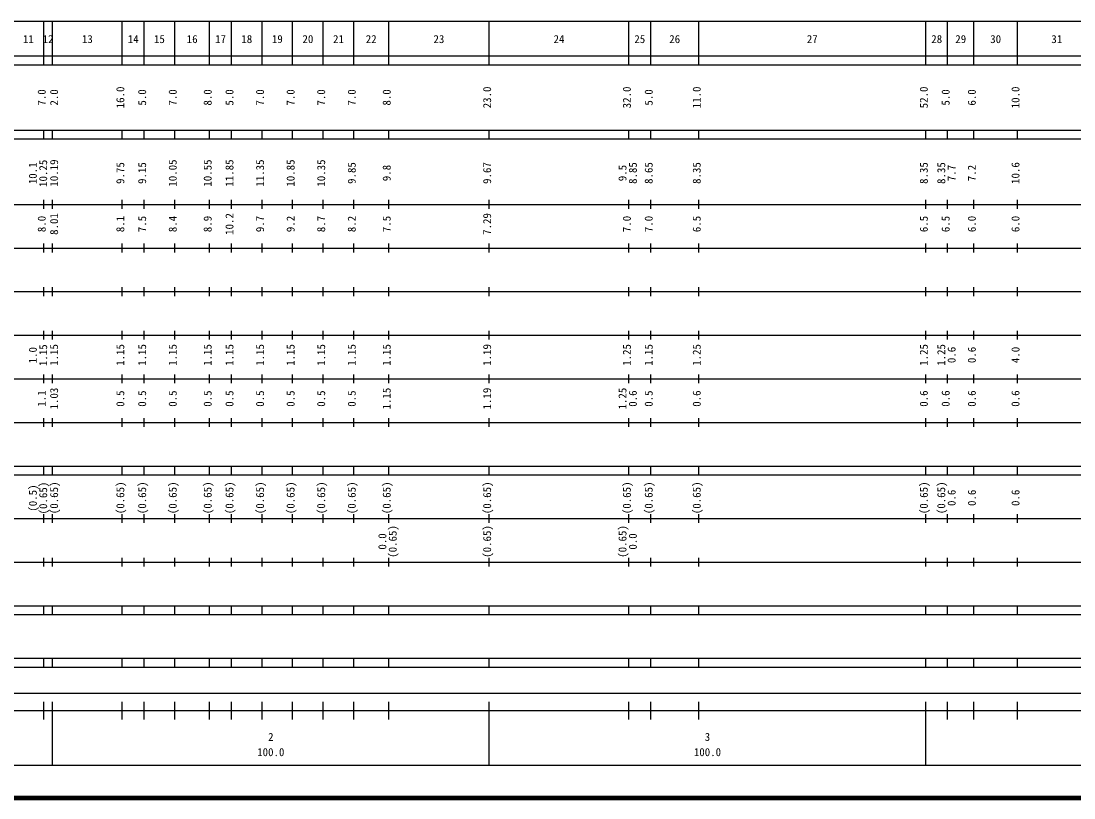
# Model space of a CAD drawing. Units: millimetres on the paper, enlarged 1000 times. Extents: x 40000 to 680000, y 20000 to 380000.
# Drawn here: x 160812 to 401924, y 20000 to 198000 of the extents above; entities that cross this region are included whole.
import ezdxf
from ezdxf.enums import TextEntityAlignment as Align

# ---------------------------------------------------------------- set-up
doc = ezdxf.new("R2010")
doc.units = ezdxf.units.MM
doc.header["$LTSCALE"] = 1000
doc.layers.add('M-TTL', color=2, linetype='Continuous', lineweight=140)
doc.layers.add('M-TTL-BAND', color=7, linetype='Continuous', lineweight=25)
doc.styles.add('ＭＳ ゴシック', font='')
doc.styles.get('ＭＳ ゴシック').set_extended_font_data('MS Gothic')

msp = doc.modelspace()

# ---------------------------------------------------------------- linework, layer by layer
at = {"layer": 'M-TTL'}
msp.add_line((40000, 20000), (680000, 20000), dxfattribs=at)
at = {"layer": 'M-TTL-BAND'}
for p, q in [((68000, 198000), (579000, 198000)), ((166000, 188000), (166000, 198000)), ((168000, 188000), (168000, 198000)), ((184000, 188000), (184000, 198000)), ((189000, 188000), (189000, 198000)), ((196000, 188000), (196000, 198000)), ((204000, 188000), (204000, 198000)), ((209000, 188000), (209000, 198000)), ((216000, 188000), (216000, 198000)), ((223000, 188000), (223000, 198000)), ((230000, 188000), (230000, 198000)), ((237000, 188000), (237000, 198000)), ((245000, 188000), (245000, 198000)), ((268000, 188000), (268000, 198000)), ((300000, 188000), (300000, 198000)), ((305000, 188000), (305000, 198000)), ((316000, 188000), (316000, 198000)), ((368000, 188000), (368000, 198000)), ((373000, 188000), (373000, 198000)), ((379000, 188000), (379000, 198000)), ((389000, 188000), (389000, 198000)), ((40000, 190000), (579000, 190000)), ((40000, 188000), (579000, 188000)), ((40000, 173000), (579000, 173000)), ((166000, 171000), (166000, 173000)), ((168000, 171000), (168000, 173000)), ((184000, 171000), (184000, 173000)), ((189000, 171000), (189000, 173000)), ((196000, 171000), (196000, 173000)), ((204000, 171000), (204000, 173000)), ((209000, 171000), (209000, 173000)), ((216000, 171000), (216000, 173000)), ((223000, 171000), (223000, 173000)), ((230000, 171000), (230000, 173000)), ((237000, 171000), (237000, 173000)), ((245000, 171000), (245000, 173000)), ((268000, 171000), (268000, 173000)), ((300000, 171000), (300000, 173000)), ((305000, 171000), (305000, 173000)), ((316000, 171000), (316000, 173000)), ((368000, 171000), (368000, 173000)), ((373000, 171000), (373000, 173000)), ((379000, 171000), (379000, 173000)), ((389000, 171000), (389000, 173000)), ((40000, 171000), (579000, 171000)), ((166000, 155000), (166000, 157000)), ((168000, 155000), (168000, 157000)), ((184000, 155000), (184000, 157000)), ((189000, 155000), (189000, 157000)), ((196000, 155000), (196000, 157000)), ((204000, 155000), (204000, 157000)), ((209000, 155000), (209000, 157000)), ((216000, 155000), (216000, 157000)), ((223000, 155000), (223000, 157000)), ((230000, 155000), (230000, 157000)), ((237000, 155000), (237000, 157000)), ((245000, 155000), (245000, 157000)), ((268000, 155000), (268000, 157000)), ((300000, 155000), (300000, 157000)), ((305000, 155000), (305000, 157000)), ((316000, 155000), (316000, 157000)), ((368000, 155000), (368000, 157000)), ((373000, 155000), (373000, 157000)), ((379000, 155000), (379000, 157000)), ((389000, 155000), (389000, 157000)), ((40000, 156000), (579000, 156000)), ((46000, 146000), (579000, 146000)), ((166000, 145000), (166000, 147000)), ((168000, 145000), (168000, 147000)), ((184000, 145000), (184000, 147000)), ((189000, 145000), (189000, 147000)), ((196000, 145000), (196000, 147000)), ((204000, 145000), (204000, 147000)), ((209000, 145000), (209000, 147000)), ((216000, 145000), (216000, 147000)), ((223000, 145000), (223000, 147000)), ((230000, 145000), (230000, 147000)), ((237000, 145000), (237000, 147000)), ((245000, 145000), (245000, 147000)), ((268000, 145000), (268000, 147000)), ((300000, 145000), (300000, 147000)), ((305000, 145000), (305000, 147000)), ((316000, 145000), (316000, 147000)), ((368000, 145000), (368000, 147000)), ((373000, 145000), (373000, 147000)), ((379000, 145000), (379000, 147000)), ((389000, 145000), (389000, 147000)), ((52000, 136000), (579000, 136000)), ((166000, 135000), (166000, 137000)), ((168000, 135000), (168000, 137000)), ((184000, 135000), (184000, 137000)), ((189000, 135000), (189000, 137000)), ((196000, 135000), (196000, 137000)), ((204000, 135000), (204000, 137000)), ((209000, 135000), (209000, 137000)), ((216000, 135000), (216000, 137000)), ((223000, 135000), (223000, 137000)), ((230000, 135000), (230000, 137000)), ((237000, 135000), (237000, 137000)), ((245000, 135000), (245000, 137000)), ((268000, 135000), (268000, 137000)), ((300000, 135000), (300000, 137000)), ((305000, 135000), (305000, 137000)), ((316000, 135000), (316000, 137000)), ((368000, 135000), (368000, 137000)), ((373000, 135000), (373000, 137000)), ((379000, 135000), (379000, 137000)), ((389000, 135000), (389000, 137000)), ((46000, 126000), (579000, 126000)), ((166000, 125000), (166000, 127000)), ((168000, 125000), (168000, 127000)), ((184000, 125000), (184000, 127000)), ((189000, 125000), (189000, 127000)), ((196000, 125000), (196000, 127000)), ((204000, 125000), (204000, 127000)), ((209000, 125000), (209000, 127000)), ((216000, 125000), (216000, 127000)), ((223000, 125000), (223000, 127000)), ((230000, 125000), (230000, 127000)), ((237000, 125000), (237000, 127000)), ((245000, 125000), (245000, 127000)), ((268000, 125000), (268000, 127000)), ((300000, 125000), (300000, 127000)), ((305000, 125000), (305000, 127000)), ((316000, 125000), (316000, 127000)), ((368000, 125000), (368000, 127000)), ((373000, 125000), (373000, 127000)), ((379000, 125000), (379000, 127000)), ((389000, 125000), (389000, 127000)), ((52000, 116000), (579000, 116000)), ((166000, 115000), (166000, 117000)), ((168000, 115000), (168000, 117000)), ((184000, 115000), (184000, 117000)), ((189000, 115000), (189000, 117000)), ((196000, 115000), (196000, 117000)), ((204000, 115000), (204000, 117000)), ((209000, 115000), (209000, 117000)), ((216000, 115000), (216000, 117000)), ((223000, 115000), (223000, 117000)), ((230000, 115000), (230000, 117000)), ((237000, 115000), (237000, 117000)), ((245000, 115000), (245000, 117000)), ((268000, 115000), (268000, 117000)), ((300000, 115000), (300000, 117000)), ((305000, 115000), (305000, 117000)), ((316000, 115000), (316000, 117000)), ((368000, 115000), (368000, 117000)), ((373000, 115000), (373000, 117000)), ((379000, 115000), (379000, 117000)), ((389000, 115000), (389000, 117000)), ((166000, 105000), (166000, 107000)), ((168000, 105000), (168000, 107000)), ((184000, 105000), (184000, 107000)), ((189000, 105000), (189000, 107000)), ((196000, 105000), (196000, 107000)), ((204000, 105000), (204000, 107000)), ((209000, 105000), (209000, 107000)), ((216000, 105000), (216000, 107000)), ((223000, 105000), (223000, 107000)), ((230000, 105000), (230000, 107000)), ((237000, 105000), (237000, 107000)), ((245000, 105000), (245000, 107000)), ((268000, 105000), (268000, 107000)), ((300000, 105000), (300000, 107000)), ((305000, 105000), (305000, 107000)), ((316000, 105000), (316000, 107000)), ((368000, 105000), (368000, 107000)), ((373000, 105000), (373000, 107000)), ((379000, 105000), (379000, 107000)), ((389000, 105000), (389000, 107000)), ((46000, 106000), (579000, 106000)), ((40000, 96000), (579000, 96000)), ((166000, 94000), (166000, 96000)), ((168000, 94000), (168000, 96000)), ((184000, 94000), (184000, 96000)), ((189000, 94000), (189000, 96000)), ((196000, 94000), (196000, 96000)), ((204000, 94000), (204000, 96000)), ((209000, 94000), (209000, 96000)), ((216000, 94000), (216000, 96000)), ((223000, 94000), (223000, 96000)), ((230000, 94000), (230000, 96000)), ((237000, 94000), (237000, 96000)), ((245000, 94000), (245000, 96000)), ((268000, 94000), (268000, 96000)), ((300000, 94000), (300000, 96000)), ((305000, 94000), (305000, 96000)), ((316000, 94000), (316000, 96000)), ((368000, 94000), (368000, 96000)), ((373000, 94000), (373000, 96000)), ((379000, 94000), (379000, 96000)), ((389000, 94000), (389000, 96000)), ((40000, 94000), (579000, 94000)), ((166000, 83000), (166000, 85000)), ((168000, 83000), (168000, 85000)), ((184000, 83000), (184000, 85000)), ((189000, 83000), (189000, 85000)), ((196000, 83000), (196000, 85000)), ((204000, 83000), (204000, 85000)), ((209000, 83000), (209000, 85000)), ((216000, 83000), (216000, 85000)), ((223000, 83000), (223000, 85000)), ((230000, 83000), (230000, 85000)), ((237000, 83000), (237000, 85000)), ((245000, 83000), (245000, 85000)), ((268000, 83000), (268000, 85000)), ((300000, 83000), (300000, 85000)), ((305000, 83000), (305000, 85000)), ((316000, 83000), (316000, 85000)), ((368000, 83000), (368000, 85000)), ((373000, 83000), (373000, 85000)), ((379000, 83000), (379000, 85000)), ((389000, 83000), (389000, 85000)), ((49000, 84000), (579000, 84000)), ((166000, 73000), (166000, 75000)), ((168000, 73000), (168000, 75000)), ((184000, 73000), (184000, 75000)), ((189000, 73000), (189000, 75000)), ((196000, 73000), (196000, 75000)), ((204000, 73000), (204000, 75000)), ((209000, 73000), (209000, 75000)), ((216000, 73000), (216000, 75000)), ((223000, 73000), (223000, 75000)), ((230000, 73000), (230000, 75000)), ((237000, 73000), (237000, 75000)), ((245000, 73000), (245000, 75000)), ((268000, 73000), (268000, 75000)), ((300000, 73000), (300000, 75000)), ((305000, 73000), (305000, 75000)), ((316000, 73000), (316000, 75000)), ((368000, 73000), (368000, 75000)), ((373000, 73000), (373000, 75000)), ((379000, 73000), (379000, 75000)), ((389000, 73000), (389000, 75000)), ((40000, 74000), (579000, 74000)), ((40000, 64000), (579000, 64000)), ((166000, 62000), (166000, 64000)), ((168000, 62000), (168000, 64000)), ((184000, 62000), (184000, 64000)), ((189000, 62000), (189000, 64000)), ((196000, 62000), (196000, 64000)), ((204000, 62000), (204000, 64000)), ((209000, 62000), (209000, 64000)), ((216000, 62000), (216000, 64000)), ((223000, 62000), (223000, 64000)), ((230000, 62000), (230000, 64000)), ((237000, 62000), (237000, 64000)), ((245000, 62000), (245000, 64000)), ((268000, 62000), (268000, 64000)), ((300000, 62000), (300000, 64000)), ((305000, 62000), (305000, 64000)), ((316000, 62000), (316000, 64000)), ((368000, 62000), (368000, 64000)), ((373000, 62000), (373000, 64000)), ((379000, 62000), (379000, 64000)), ((389000, 62000), (389000, 64000)), ((40000, 62000), (579000, 62000)), ((40000, 52000), (579000, 52000)), ((166000, 50000), (166000, 52000)), ((168000, 50000), (168000, 52000)), ((184000, 50000), (184000, 52000)), ((189000, 50000), (189000, 52000)), ((196000, 50000), (196000, 52000)), ((204000, 50000), (204000, 52000)), ((209000, 50000), (209000, 52000)), ((216000, 50000), (216000, 52000)), ((223000, 50000), (223000, 52000)), ((230000, 50000), (230000, 52000)), ((237000, 50000), (237000, 52000)), ((245000, 50000), (245000, 52000)), ((268000, 50000), (268000, 52000)), ((300000, 50000), (300000, 52000)), ((305000, 50000), (305000, 52000)), ((316000, 50000), (316000, 52000)), ((368000, 50000), (368000, 52000)), ((373000, 50000), (373000, 52000)), ((379000, 50000), (379000, 52000)), ((389000, 50000), (389000, 52000)), ((40000, 50000), (579000, 50000)), ((71000, 44000), (542000, 44000)), ((166000, 38000), (166000, 42000)), ((168000, 27500), (168000, 42000)), ((184000, 38000), (184000, 42000)), ((189000, 38000), (189000, 42000)), ((196000, 38000), (196000, 42000)), ((204000, 38000), (204000, 42000)), ((209000, 38000), (209000, 42000)), ((216000, 38000), (216000, 42000)), ((223000, 38000), (223000, 42000)), ((230000, 38000), (230000, 42000)), ((237000, 38000), (237000, 42000)), ((245000, 38000), (245000, 42000)), ((268000, 27500), (268000, 42000)), ((300000, 38000), (300000, 42000)), ((305000, 38000), (305000, 42000)), ((316000, 38000), (316000, 42000)), ((368000, 27500), (368000, 42000)), ((373000, 38000), (373000, 42000)), ((379000, 38000), (379000, 42000)), ((389000, 38000), (389000, 42000)), ((40000, 40000), (579000, 40000)), ((68000, 27500), (579000, 27500))]:
    msp.add_line(p, q, dxfattribs=at)

# ---------------------------------------------------------------- texts
at = {"layer": 'M-TTL-BAND', "style": 'ＭＳ ゴシック'}
for s, p in [('11', (162500, 192405)), ('12', (167000, 192405)), ('13', (176000, 192405)), ('14', (186500, 192405)), ('15', (192500, 192405)), ('16', (200000, 192405)), ('17', (206500, 192405)), ('18', (212500, 192405)), ('19', (219500, 192405)), ('20', (226500, 192405)), ('21', (233500, 192405)), ('22', (241000, 192405)), ('23', (256500, 192405)), ('24', (284000, 192405)), ('25', (302500, 192405)), ('26', (310500, 192405)), ('27', (342000, 192405)), ('28', (370500, 192405)), ('29', (376000, 192405)), ('30', (384000, 192405)), ('31', (398000, 192405)), ('2', (218000, 32523)), ('3', (318000, 32523)), ('100.0', (218000, 29033)), ('100.0', (318000, 29033))]:
    msp.add_text(s, height=1833, dxfattribs=at).set_placement(p, align=Align.BOTTOM_CENTER)
for s, p in [('7.0', (167000, 180500)), ('2.0', (169835, 180500)), ('16.0', (185000, 180500)), ('5.0', (190000, 180500)), ('7.0', (197000, 180500)), ('8.0', (205000, 180500)), ('5.0', (210000, 180500)), ('7.0', (217000, 180500)), ('7.0', (224000, 180500)), ('7.0', (231000, 180500)), ('7.0', (238000, 180500)), ('8.0', (246000, 180500)), ('23.0', (269000, 180500)), ('32.0', (301000, 180500)), ('5.0', (306000, 180500)), ('11.0', (317000, 180500)), ('52.0', (369000, 180500)), ('5.0', (374000, 180500)), ('6.0', (380000, 180500)), ('10.0', (390000, 180500)), ('10.1', (164967, 163113)), ('10.25', (167337, 163113)), ('10.19', (169835, 163174)), ('9.75', (185000, 163174)), ('9.15', (190000, 163174)), ('10.05', (197000, 163174)), ('10.55', (205000, 163174)), ('11.85', (210000, 163174)), ('11.35', (217000, 163174)), ('10.85', (224000, 163174)), ('10.35', (231000, 163174)), ('9.85', (238000, 163174)), ('9.8', (246000, 163174)), ('9.67', (269000, 163174)), ('9.5', (300000, 163174)), ('8.85', (302370, 163174)), ('8.65', (306000, 163174)), ('8.35', (317000, 163174)), ('8.35', (369000, 163174)), ('8.35', (373000, 163174)), ('7.7', (375370, 163174)), ('7.2', (380000, 163174)), ('10.6', (390000, 163174)), ('8.0', (167000, 151500)), ('8.01', (169835, 151500)), ('8.1', (185000, 151500)), ('7.5', (190000, 151500)), ('8.4', (197000, 151500)), ('8.9', (205000, 151500)), ('10.2', (210000, 151500)), ('9.7', (217000, 151500)), ('9.2', (224000, 151500)), ('8.7', (231000, 151500)), ('8.2', (238000, 151500)), ('7.5', (246000, 151500)), ('7.29', (269000, 151500)), ('7.0', (301000, 151500)), ('7.0', (306000, 151500)), ('6.5', (317000, 151500)), ('6.5', (369000, 151500)), ('6.5', (374000, 151500)), ('6.0', (380000, 151500)), ('6.0', (390000, 151500)), ('1.0', (164967, 121439)), ('1.15', (167337, 121439)), ('1.15', (169835, 121500)), ('1.15', (185000, 121500)), ('1.15', (190000, 121500)), ('1.15', (197000, 121500)), ('1.15', (205000, 121500)), ('1.15', (210000, 121500)), ('1.15', (217000, 121500)), ('1.15', (224000, 121500)), ('1.15', (231000, 121500)), ('1.15', (238000, 121500)), ('1.15', (246000, 121500)), ('1.19', (269000, 121500)), ('1.25', (301000, 121500)), ('1.15', (306000, 121500)), ('1.25', (317000, 121500)), ('1.25', (369000, 121500)), ('1.25', (373000, 121500)), ('0.6', (375370, 121500)), ('0.6', (380000, 121500)), ('4.0', (390000, 121500)), ('1.03', (169835, 111500)), ('1.15', (246000, 111500)), ('1.19', (269000, 111500)), ('1.25', (300000, 111500)), ('1.1', (167000, 111500)), ('0.5', (185000, 111500)), ('0.5', (190000, 111500)), ('0.5', (197000, 111500)), ('0.5', (205000, 111500)), ('0.5', (210000, 111500)), ('0.5', (217000, 111500)), ('0.5', (224000, 111500)), ('0.5', (231000, 111500)), ('0.5', (238000, 111500)), ('0.6', (302370, 111500)), ('0.5', (306000, 111500)), ('0.6', (317000, 111500)), ('0.6', (369000, 111500)), ('0.6', (374000, 111500)), ('0.6', (380000, 111500)), ('0.6', (390000, 111500)), ('(0.65)', (167337, 88703)), ('(0.65)', (169835, 88764)), ('(0.65)', (185000, 88764)), ('(0.65)', (190000, 88764)), ('(0.65)', (197000, 88764)), ('(0.65)', (205000, 88764)), ('(0.65)', (210000, 88764)), ('(0.65)', (217000, 88764)), ('(0.65)', (224000, 88764)), ('(0.65)', (231000, 88764)), ('(0.65)', (238000, 88764)), ('(0.65)', (246000, 88764)), ('(0.65)', (269000, 88764)), ('(0.65)', (301000, 88764)), ('(0.65)', (306000, 88764)), ('(0.65)', (317000, 88764)), ('(0.65)', (369000, 88764)), ('(0.65)', (373000, 88764)), ('(0.5)', (164967, 88703)), ('0.6', (375370, 88764)), ('0.6', (380000, 88764)), ('0.6', (390000, 88764)), ('(0.65)', (247370, 78764)), ('(0.65)', (269000, 78764)), ('(0.65)', (300000, 78764)), ('0.0', (245000, 78764)), ('0.0', (302370, 78764))]:
    msp.add_text(s, height=1833, rotation=90, dxfattribs=at).set_placement(p, align=Align.BOTTOM_CENTER)

doc.saveas('drawing.dxf')
